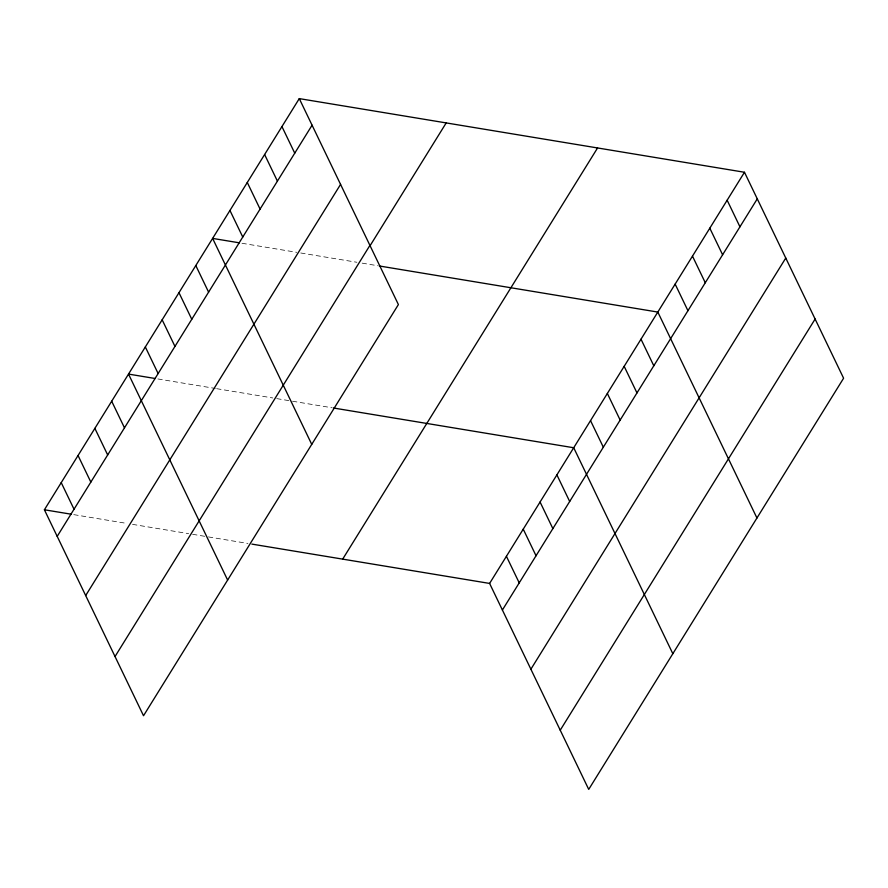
<?xml version="1.0" encoding="UTF-8"?>
<svg xmlns="http://www.w3.org/2000/svg" width="888" height="888" viewBox="0 0 888 888"><rect width="100%" height="100%" fill="white"/><g stroke="black" fill="none" stroke-linecap="round" stroke-linejoin="round"><path stroke-width="0.67" stroke-dasharray="4.44 3.33" d="M242.002 243.268L296.759 252.325M300.766 252.991L356.865 262.271M362.171 263.148L377.966 265.756M157.898 378.954L215.329 388.456M216.661 388.678L272.76 397.957M276.745 398.612L291.22 401.01M292.541 401.232L332.023 407.759M73.782 514.64L127.206 523.476M132.545 524.364L188.644 533.644M192.629 534.299L207.115 536.696M208.425 536.918L247.919 543.445"/><path stroke-width="1.33" d="M299.278 98.612L398.401 304.573L143.523 715.739L44.4 509.779L299.278 98.612L744.477 172.261L843.6 378.221L588.722 789.388L489.599 583.427L251.859 544.1M57.198 536.374L312.077 125.208M85.681 595.559L340.57 184.393M115.029 656.543L369.919 245.377M369.652 246.398L446.198 122.921M342.679 559.129L597.569 147.963M489.599 583.427L744.477 172.261M502.397 610.023L757.275 198.857M530.88 669.219L785.769 258.053M560.228 730.202L815.117 319.036M239.338 242.824L212.621 238.406L311.744 444.366M379.276 265.978L657.819 312.065L756.942 518.015M155.222 378.51L128.516 374.092L227.628 580.053M333.344 407.981L573.715 447.752L672.827 653.701M44.4 509.779L71.107 514.196M727.15 200.222L739.948 226.817M709.812 228.183L722.61 254.778M692.485 256.144L705.283 282.739M675.146 284.105L687.945 310.7M641.003 339.194L653.801 365.789M624.175 366.333L636.974 392.929M607.359 393.473L620.157 420.068M590.531 420.612L603.329 447.208M556.887 474.88L569.685 501.476M540.071 502.02L552.869 528.615M523.243 529.159L536.041 555.755M506.415 556.299L519.225 582.883M281.951 126.573L294.749 153.158M264.613 154.523L277.411 181.119M247.286 182.484L260.084 209.08M229.948 210.445L242.757 237.041M195.804 265.545L208.602 292.141M178.976 292.685L191.775 319.269M162.16 319.813L174.958 346.409M145.332 346.953L158.131 373.548M111.688 401.232L124.487 427.827M94.872 428.371L107.67 454.956M78.044 455.5L90.842 482.095M61.228 482.639L74.026 509.235"/></g></svg>
